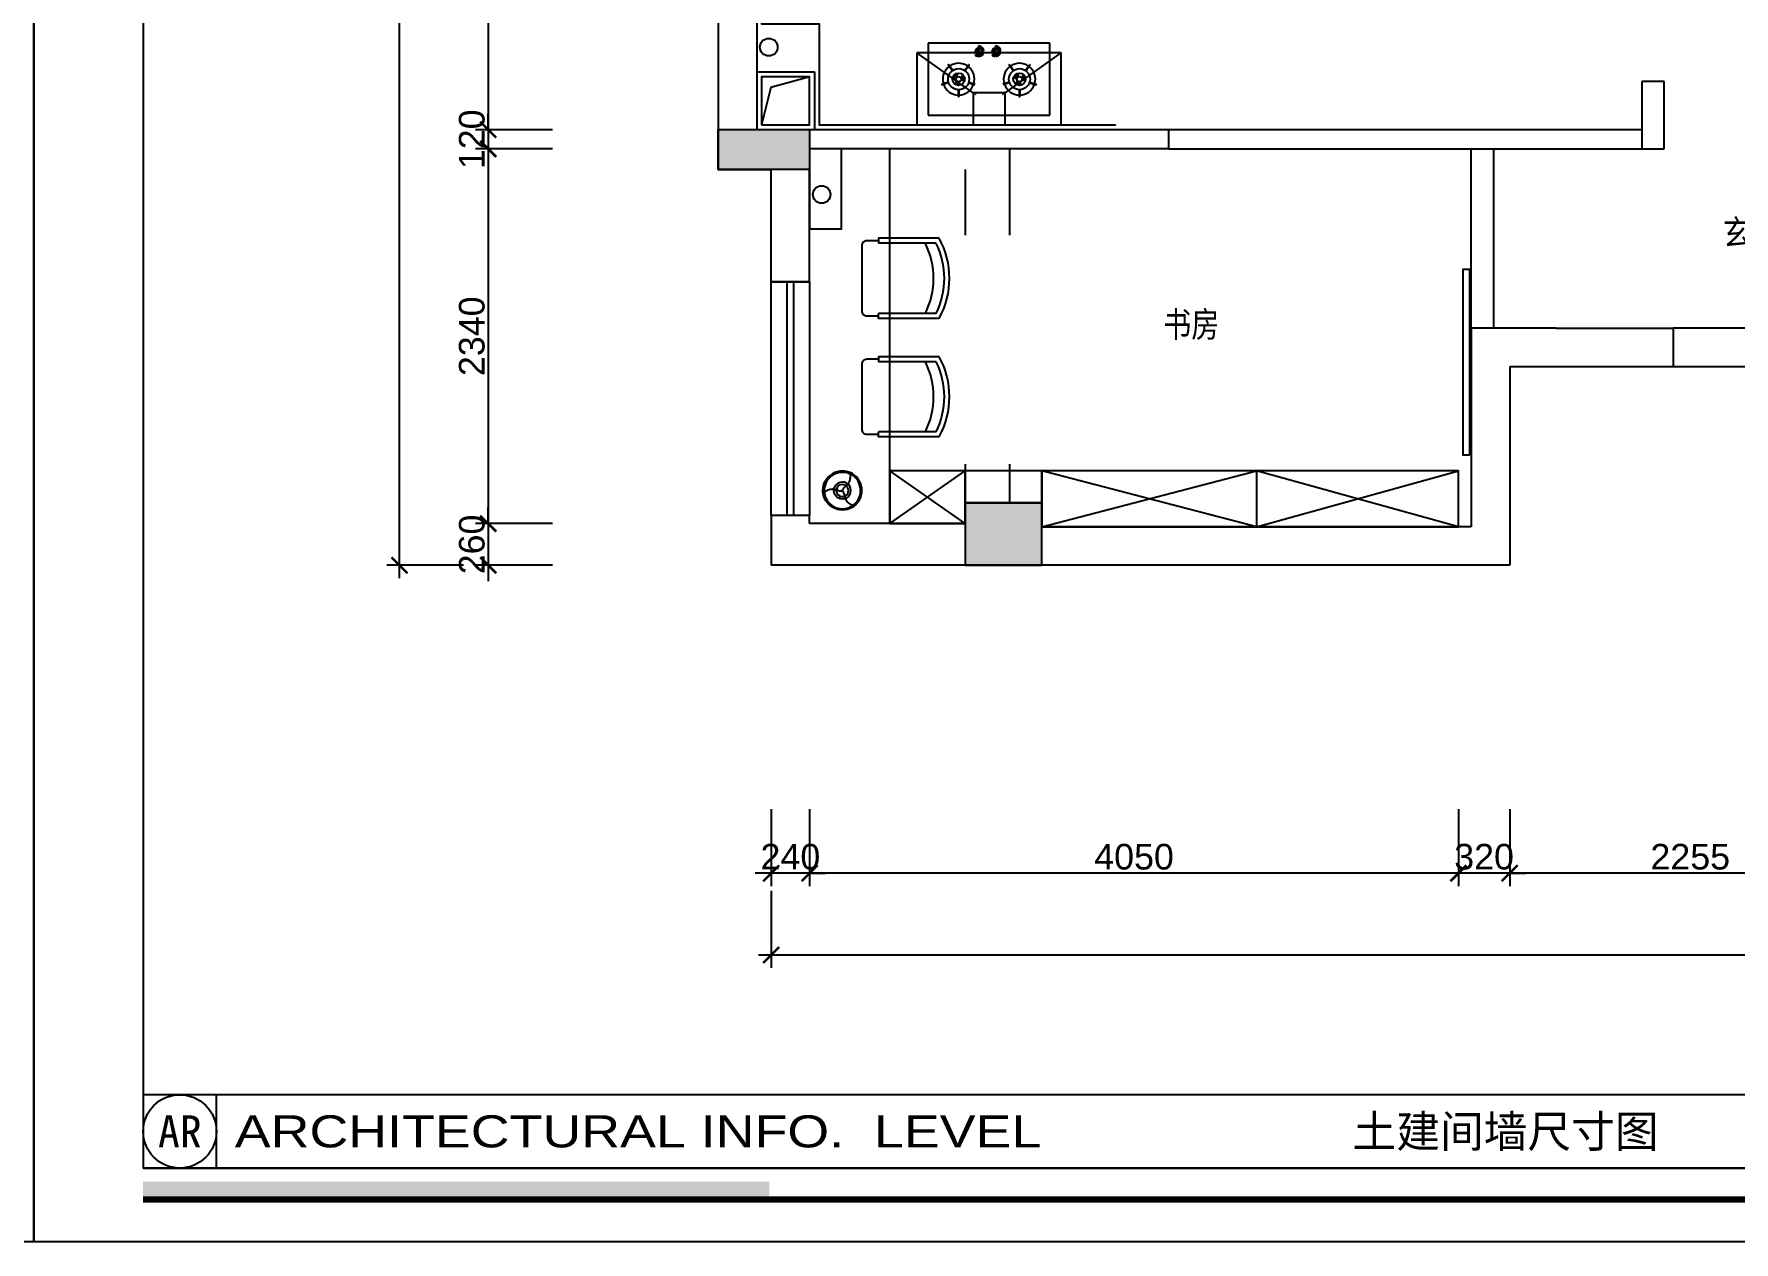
# Model space of a CAD drawing. Header units: millimetres. Extents: x 148889 to 229003, y -70503 to 111106.
# Drawn here: x 196937 to 207548, y -7813 to -269 of the extents above; entities that cross this region are included whole.
import ezdxf
from ezdxf.enums import TextEntityAlignment as Align
from ezdxf.lldxf.tags import DXFTag

# ---------------------------------------------------------------- set-up
doc = ezdxf.new("R2010")
doc.units = ezdxf.units.MM
doc.header["$PDMODE"] = 3
doc.linetypes.add('HIDDEN', pattern=[0.375, 0.25, -0.125])
for name, color, linetype in [('C-门套', 16, 'Continuous'), ('P-原墙线', 7, 'Continuous'), ('P-固定家具1(到顶)', 3, 'Continuous'), ('P-固定家具2(不到顶)', 2, 'Continuous'), ('P-外部尺寸', 44, 'Continuous'), ('P-完成面', 1, 'Continuous'), ('P-文字', 3, 'Continuous'), ('P-新墙线', 4, 'Continuous'), ('P-活动家具', 3, 'Continuous'), ('P-窗', 3, 'Continuous'), ('P-门', 1, 'Continuous'), ('W-图框', 251, 'Continuous'), ('大墨图框', 4, 'Continuous')]:
    doc.layers.add(name, color=color, linetype=linetype)
doc.styles.add('Arial', font='arial.ttf')
doc.styles.add('H1', font='SimSun.ttf')
doc.styles.add('NAME-1', font='simhei_0.ttf')
doc.styles.add('NAME-2', font='swisse.ttf')
tags = doc.linetypes.add('ACAD_ISO03W100', pattern=[30, 12, -18]).pattern_tags.tags
tags[6:7] = [DXFTag(74, 4), DXFTag(75, 0), DXFTag(340, '0'), DXFTag(46, 1.0), DXFTag(50, 0.0), DXFTag(44, 0.0), DXFTag(45, 0.0)]
tags[4:5] = [DXFTag(74, 4), DXFTag(75, 0), DXFTag(340, '0'), DXFTag(46, 1.0), DXFTag(50, 0.0), DXFTag(44, 0.0), DXFTag(45, 0.0)]
doc.dimstyles.new('1比80', dxfattribs={"dimscale": 80, "dimtxt": 2, "dimasz": 1.25, "dimexe": 1, "dimexo": 1, "dimgap": 0.25, "dimtad": 1, "dimdec": 0, "dimrnd": 0.005, "dimzin": 0, "dimdsep": 46, "dimtxsty": 'Arial', "dimblk": 'ARCHTICK', "dimcen": 0.125, "dimdle": 1, "dimclrd": 44, "dimclre": 44, "dimclrt": 50, "dimadec": 0, "dimazin": 0, "dimtfac": 1, "dimtdec": 0, "dimtix": 1, "dimtmove": 2, "dimatfit": 3, "dimldrblk": 'DOT', "dimfxl": 5, "dimfxlon": 1, "dimtvp": 1, "dimtolj": 1, "dimtzin": 0, "dimarcsym": 0})

# ---------------------------------------------------------------- blocks, each defined once
blk = doc.blocks.new('_ArchTick')
at = {"color": 0, "linetype": 'ByBlock', "const_width": 0.15}
blk.add_lwpolyline([(-0.5, -0.5), (0.5, 0.5)], dxfattribs=at)
blk = doc.blocks.new('*D178')
at = {"layer": 'Defpoints', "color": 0}
for p in [(206148, -3150), (208403, -3150), (206148, -5510)]:
    blk.add_point(p, dxfattribs=at)
at = {"layer": 'P-外部尺寸', "color": 44, "lineweight": -2}
for p, q in [((206148, -5110), (206148, -5590)), ((208403, -5110), (208403, -5590)), ((208483, -5510), (206068, -5510))]:
    blk.add_line(p, q, dxfattribs=at)
at = {"layer": 'P-外部尺寸', "color": 44, "lineweight": -2, "xscale": 100, "yscale": 100, "zscale": 100, "rotation": 180}
blk.add_blockref('_ArchTick', (206148, -5510), dxfattribs=at)
at = {"layer": 'P-外部尺寸', "color": 44, "lineweight": -2, "xscale": 100, "yscale": 100, "zscale": 100}
blk.add_blockref('_ArchTick', (208403, -5510), dxfattribs=at)
at = {"layer": 'P-外部尺寸', "color": 50, "insert": (207275, -5408), "char_height": 160, "attachment_point": 5, "style": 'Arial'}
blk.add_mtext('\\A1;2255', dxfattribs=at)
blk = doc.blocks.new('_Dot')
at = {"color": 0, "linetype": 'ByBlock', "lineweight": -2}
blk.add_line((-0.5, 0), (-1, 0), dxfattribs=at)
at = {"color": 0, "linetype": 'ByBlock', "const_width": 0.5}
blk.add_lwpolyline([(-0.25, 0, 1), (0.25, 0, 1)], format="xyb", close=True, dxfattribs=at)
blk = doc.blocks.new('*D179')
at = {"layer": 'Defpoints', "color": 0}
for p in [(205828, -3150), (206148, -3150), (205828, -5510)]:
    blk.add_point(p, dxfattribs=at)
at = {"layer": 'P-外部尺寸', "color": 44, "lineweight": -2}
for p, q in [((205828, -5110), (205828, -5590)), ((206148, -5110), (206148, -5590)), ((205828, -5510), (205728, -5510)), ((206148, -5510), (205828, -5510)), ((206148, -5510), (206248, -5510))]:
    blk.add_line(p, q, dxfattribs=at)
at = {"layer": 'P-外部尺寸', "color": 44, "lineweight": -2, "xscale": 100, "yscale": 100, "zscale": 100}
blk.add_blockref('_ArchTick', (205828, -5510), dxfattribs=at)
at = {"layer": 'P-外部尺寸', "color": 44, "lineweight": -2, "xscale": 100, "yscale": 100, "zscale": 100, "rotation": 180}
blk.add_blockref('_ArchTick', (206148, -5510), dxfattribs=at)
at = {"layer": 'P-外部尺寸', "color": 50, "insert": (205988, -5408), "char_height": 160, "attachment_point": 5, "style": 'Arial'}
blk.add_mtext('\\A1;320', dxfattribs=at)
blk = doc.blocks.new('*D180')
at = {"layer": 'Defpoints', "color": 0}
for p in [(205828, -3150), (201778, -3327), (201778, -5510)]:
    blk.add_point(p, dxfattribs=at)
at = {"layer": 'P-外部尺寸', "color": 44, "lineweight": -2}
for p, q in [((201778, -5110), (201778, -5590)), ((205828, -5110), (205828, -5590)), ((205908, -5510), (201698, -5510))]:
    blk.add_line(p, q, dxfattribs=at)
at = {"layer": 'P-外部尺寸', "color": 44, "lineweight": -2, "xscale": 100, "yscale": 100, "zscale": 100, "rotation": 180}
blk.add_blockref('_ArchTick', (201778, -5510), dxfattribs=at)
at = {"layer": 'P-外部尺寸', "color": 44, "lineweight": -2, "xscale": 100, "yscale": 100, "zscale": 100}
blk.add_blockref('_ArchTick', (205828, -5510), dxfattribs=at)
at = {"layer": 'P-外部尺寸', "color": 50, "insert": (203803, -5408), "char_height": 160, "attachment_point": 5, "style": 'Arial'}
blk.add_mtext('\\A1;4050', dxfattribs=at)
blk = doc.blocks.new('*D181')
at = {"layer": 'Defpoints', "color": 0}
for p in [(201538, -3327), (201778, -3327), (201538, -5510)]:
    blk.add_point(p, dxfattribs=at)
at = {"layer": 'P-外部尺寸', "color": 44, "lineweight": -2}
for p, q in [((201538, -5110), (201538, -5590)), ((201778, -5110), (201778, -5590)), ((201538, -5510), (201438, -5510)), ((201778, -5510), (201538, -5510)), ((201778, -5510), (201878, -5510))]:
    blk.add_line(p, q, dxfattribs=at)
at = {"layer": 'P-外部尺寸', "color": 44, "lineweight": -2, "xscale": 100, "yscale": 100, "zscale": 100}
blk.add_blockref('_ArchTick', (201538, -5510), dxfattribs=at)
at = {"layer": 'P-外部尺寸', "color": 44, "lineweight": -2, "xscale": 100, "yscale": 100, "zscale": 100, "rotation": 180}
blk.add_blockref('_ArchTick', (201778, -5510), dxfattribs=at)
at = {"layer": 'P-外部尺寸', "color": 50, "insert": (201658, -5408), "char_height": 160, "attachment_point": 5, "style": 'Arial'}
blk.add_mtext('\\A1;240', dxfattribs=at)
blk = doc.blocks.new('*D182')
at = {"layer": 'Defpoints', "color": 0}
for p in [(201538, -5110), (215853, -5110), (215853, -6020)]:
    blk.add_point(p, dxfattribs=at)
at = {"layer": 'P-外部尺寸', "color": 44, "lineweight": -2}
for p, q in [((201538, -5620), (201538, -6100)), ((215853, -5620), (215853, -6100)), ((201458, -6020), (215933, -6020))]:
    blk.add_line(p, q, dxfattribs=at)
at = {"layer": 'P-外部尺寸', "color": 44, "lineweight": -2, "xscale": 100, "yscale": 100, "zscale": 100, "rotation": 180}
blk.add_blockref('_ArchTick', (201538, -6020), dxfattribs=at)
at = {"layer": 'P-外部尺寸', "color": 44, "lineweight": -2, "xscale": 100, "yscale": 100, "zscale": 100}
blk.add_blockref('_ArchTick', (215853, -6020), dxfattribs=at)
at = {"layer": 'P-外部尺寸', "color": 50, "insert": (208695, -5918), "char_height": 160, "attachment_point": 5, "style": 'Arial'}
blk.add_mtext('\\A1;14315', dxfattribs=at)
blk = doc.blocks.new('*D202')
at = {"layer": 'Defpoints', "color": 0}
for p in [(202657, 1878), (199772, -867), (202477, -867)]:
    blk.add_point(p, dxfattribs=at)
at = {"layer": 'P-外部尺寸', "color": 44, "lineweight": -2}
for p, q in [((199772, 1958), (199772, -947)), ((200172, 1878), (199692, 1878)), ((200172, -867), (199692, -867))]:
    blk.add_line(p, q, dxfattribs=at)
at = {"layer": 'P-外部尺寸', "color": 44, "lineweight": -2, "xscale": 100, "yscale": 100, "zscale": 100}
for p, rotation in [((199772, 1878), 90), ((199772, -867), 270)]:
    blk.add_blockref('_ArchTick', p, dxfattribs=dict(at, rotation=rotation))
at = {"layer": 'P-外部尺寸', "color": 50, "insert": (199670, 506), "char_height": 160, "attachment_point": 5, "rotation": 90, "style": 'Arial'}
blk.add_mtext('\\A1;2745', dxfattribs=at)
blk = doc.blocks.new('*D203')
at = {"layer": 'Defpoints', "color": 0}
for p in [(202477, -867), (199772, -987), (202477, -987)]:
    blk.add_point(p, dxfattribs=at)
at = {"layer": 'P-外部尺寸', "color": 44, "lineweight": -2}
for p, q in [((199772, -867), (199772, -767)), ((200172, -867), (199692, -867)), ((199772, -867), (199772, -987)), ((200172, -987), (199692, -987)), ((199772, -987), (199772, -1087))]:
    blk.add_line(p, q, dxfattribs=at)
at = {"layer": 'P-外部尺寸', "color": 44, "lineweight": -2, "xscale": 100, "yscale": 100, "zscale": 100}
for p, rotation in [((199772, -867), 270), ((199772, -987), 90)]:
    blk.add_blockref('_ArchTick', p, dxfattribs=dict(at, rotation=rotation))
at = {"layer": 'P-外部尺寸', "color": 50, "insert": (199670, -927), "char_height": 160, "attachment_point": 5, "rotation": 90, "style": 'Arial'}
blk.add_mtext('\\A1;120', dxfattribs=at)
blk = doc.blocks.new('*D204')
at = {"layer": 'Defpoints', "color": 0}
for p in [(202477, -987), (199772, -3327), (202465, -3327)]:
    blk.add_point(p, dxfattribs=at)
at = {"layer": 'P-外部尺寸', "color": 44, "lineweight": -2}
for p, q in [((199772, -907), (199772, -3407)), ((200172, -987), (199692, -987)), ((200172, -3327), (199692, -3327))]:
    blk.add_line(p, q, dxfattribs=at)
at = {"layer": 'P-外部尺寸', "color": 44, "lineweight": -2, "xscale": 100, "yscale": 100, "zscale": 100}
for p, rotation in [((199772, -987), 90), ((199772, -3327), 270)]:
    blk.add_blockref('_ArchTick', p, dxfattribs=dict(at, rotation=rotation))
at = {"layer": 'P-外部尺寸', "color": 50, "insert": (199670, -2157), "char_height": 160, "attachment_point": 5, "rotation": 90, "style": 'Arial'}
blk.add_mtext('\\A1;2340', dxfattribs=at)
blk = doc.blocks.new('*D205')
at = {"layer": 'Defpoints', "color": 0}
for p in [(202465, -3327), (199772, -3587), (202465, -3587)]:
    blk.add_point(p, dxfattribs=at)
at = {"layer": 'P-外部尺寸', "color": 44, "lineweight": -2}
for p, q in [((199772, -3327), (199772, -3227)), ((200172, -3327), (199692, -3327)), ((199772, -3327), (199772, -3587)), ((200172, -3587), (199692, -3587)), ((199772, -3587), (199772, -3687))]:
    blk.add_line(p, q, dxfattribs=at)
at = {"layer": 'P-外部尺寸', "color": 44, "lineweight": -2, "xscale": 100, "yscale": 100, "zscale": 100}
for p, rotation in [((199772, -3327), 270), ((199772, -3587), 90)]:
    blk.add_blockref('_ArchTick', p, dxfattribs=dict(at, rotation=rotation))
at = {"layer": 'P-外部尺寸', "color": 50, "insert": (199670, -3457), "char_height": 160, "attachment_point": 5, "rotation": 90, "style": 'Arial'}
blk.add_mtext('\\A1;260', dxfattribs=at)
blk = doc.blocks.new('*D206')
at = {"layer": 'Defpoints', "color": 0}
for p in [(199218, 5128), (200172, 5128), (200172, -3587)]:
    blk.add_point(p, dxfattribs=at)
at = {"layer": 'P-外部尺寸', "color": 44, "lineweight": -2}
for p, q in [((199218, -3667), (199218, 5208)), ((199618, 5128), (199138, 5128)), ((199618, -3587), (199138, -3587))]:
    blk.add_line(p, q, dxfattribs=at)
at = {"layer": 'P-外部尺寸', "color": 44, "lineweight": -2, "xscale": 100, "yscale": 100, "zscale": 100}
for p, rotation in [((199218, 5128), 90), ((199218, -3587), 270)]:
    blk.add_blockref('_ArchTick', p, dxfattribs=dict(at, rotation=rotation))
at = {"layer": 'P-外部尺寸', "color": 50, "insert": (199117, 771), "char_height": 160, "attachment_point": 5, "rotation": 90, "style": 'Arial'}
blk.add_mtext('\\A1;8715', dxfattribs=at)
blk = doc.blocks.new('A$C4DF24944')
at = {"layer": 'P-活动家具'}
for p, q in [((900, 510), (0, 510)), ((0, 510), (0, 60)), ((830, 450), (70, 450)), ((70, 450), (70, 0)), ((350, 510), (350, 310)), ((550, 310), (550, 510)), ((830, 0), (830, 450)), ((900, 60), (900, 510)), ((350, 310), (0, 60)), ((350, 310), (550, 310)), ((550, 310), (900, 60)), ((0, 60), (900, 60)), ((70, 0), (830, 0)), ((350, 0), (550, 0))]:
    blk.add_line(p, q, dxfattribs=at)
at = {"layer": 'P-活动家具', "color": 252}
for p, q in [((258, 293), (258, 333)), ((262, 293), (262, 333)), ((638, 293), (638, 333)), ((642, 293), (642, 333)), ((195, 244), (157, 257)), ((196, 247), (158, 260)), ((324, 247), (362, 260)), ((325, 244), (363, 257)), ((575, 244), (537, 257)), ((576, 247), (538, 260)), ((704, 247), (742, 260)), ((705, 244), (743, 257)), ((219, 171), (195, 138)), ((222, 169), (198, 136)), ((298, 169), (322, 136)), ((301, 171), (325, 138)), ((599, 171), (575, 138)), ((602, 169), (578, 136)), ((678, 169), (702, 136)), ((681, 171), (705, 138)), ((380, 51), (377, 51)), ((380, 48), (377, 48)), ((407, 67), (407, 33)), ((408, 80), (408, 83)), ((410, 20), (410, 17)), ((411, 80), (411, 83)), ((413, 67), (413, 33)), ((431, 71), (433, 73)), ((485, 51), (482, 51)), ((485, 48), (482, 48)), ((512, 67), (512, 33)), ((513, 80), (513, 83)), ((515, 20), (515, 17)), ((516, 80), (516, 83)), ((518, 67), (518, 33)), ((536, 71), (538, 73))]:
    blk.add_line(p, q, dxfattribs=at)
for centre, radius in [((260, 225), 66), ((260, 225), 38.5), ((260, 225), 16.5), ((640, 225), 66), ((640, 225), 38.5), ((640, 225), 16.5), ((410, 50), 20), ((515, 50), 20)]:
    blk.add_circle(centre, radius, dxfattribs=at)
for centre, radius, start, end in [((260, 225), 99, 90.9543, 161.0444), ((260, 333), 1.65, 359.9993, 179.9993), ((260, 225), 99, 18.9543, 89.0444), ((363, 318), 1.65, 287.9993, 107.9993), ((537, 318), 1.65, 71.9993, 251.9993), ((640, 225), 99, 90.9543, 161.0444), ((640, 333), 1.65, 359.9993, 179.9993), ((640, 225), 99, 18.9543, 89.0444), ((157, 258), 1.65, 71.9993, 251.9993), ((260, 225), 99, 162.9543, 233.0444), ((196, 246), 1.65, 251.9993, 71.9993), ((232, 225), 5.5, 359.9993, 179.9993), ((260, 225), 33, 179.9993, 213.5252), ((237, 210), 5.5, 213.5252, 33.5252), ((260, 225), 22, 179.9993, 213.5252), ((258, 252), 5.5, 93.5252, 273.5252), ((260, 293), 1.65, 179.9993, 359.9993), ((260, 225), 33, 59.9993, 93.5252), ((260, 225), 22, 59.9993, 93.5252), ((274, 249), 5.5, 239.9993, 59.9993), ((260, 225), 22, 299.9993, 333.5252), ((285, 213), 5.5, 333.5252, 153.5252), ((260, 225), 99, 306.9543, 17.0444), ((324, 246), 1.65, 107.9993, 287.9993), ((640, 225), 99, 162.9556, 233.0457), ((576, 246), 1.65, 251.9993, 71.9993), ((612, 225), 5.5, 359.9993, 179.9993), ((640, 225), 33, 179.9993, 213.5252), ((617, 210), 5.5, 213.5252, 33.5252), ((640, 225), 22, 179.9993, 213.5252), ((638, 252), 5.5, 93.5252, 273.5252), ((640, 293), 1.65, 179.9993, 359.9993), ((640, 225), 33, 59.9993, 93.5252), ((640, 225), 22, 59.9993, 93.5252), ((654, 249), 5.5, 239.9993, 59.9993), ((640, 225), 22, 299.9993, 333.5252), ((665, 213), 5.5, 333.5252, 153.5252), ((640, 225), 99, 306.9543, 17.0444), ((704, 246), 1.65, 107.9993, 287.9993), ((743, 258), 1.65, 287.9993, 107.9993), ((196, 137), 1.65, 143.9993, 323.9993), ((260, 225), 99, 234.9543, 305.0444), ((220, 170), 1.65, 323.9993, 143.9993), ((274, 201), 5.5, 119.9993, 299.9993), ((260, 225), 33, 299.9993, 333.5252), ((300, 170), 1.65, 35.9993, 215.9993), ((324, 137), 1.65, 215.9993, 35.9993), ((576, 137), 1.65, 143.9993, 323.9993), ((640, 225), 99, 234.9543, 305.0444), ((600, 170), 1.65, 323.9993, 143.9993), ((654, 201), 5.5, 119.9993, 299.9993), ((640, 225), 33, 299.9993, 333.5252), ((680, 170), 1.65, 35.9993, 215.9993), ((704, 137), 1.65, 215.9993, 35.9993), ((410, 50), 33, 92.6046, 177.3941), ((410, 50), 33, 182.6046, 269.9993), ((410, 50), 30, 92.8653, 177.1333), ((410, 50), 30, 182.8653, 269.9993), ((410, 50), 18, 99.5934, 260.4053), ((410, 67), 3.01, 355.1237, 184.8749), ((410, 33), 3.01, 175.1237, 4.8749), ((410, 50), 33, 44.9993, 87.3941), ((410, 50), 30, 44.9993, 87.1333), ((410, 50), 18, 279.5934, 80.4053), ((515, 50), 33, 92.6046, 177.3941), ((515, 50), 33, 182.6046, 269.9993), ((515, 50), 30, 92.8653, 177.1333), ((515, 50), 30, 182.8653, 269.9993), ((515, 50), 18, 99.5934, 260.4053), ((515, 67), 3.01, 355.1237, 184.8749), ((515, 33), 3.01, 175.1237, 4.8749), ((515, 50), 33, 44.9993, 87.3941), ((515, 50), 30, 44.9993, 87.1333), ((515, 50), 18, 279.5934, 80.4053)]:
    blk.add_arc(centre, radius, start, end, dxfattribs=at)
blk = doc.blocks.new('A$C674F3EA9')
at = {"color": 252, "linetype": 'ACAD_ISO03W100'}
blk.add_lwpolyline([(484, 444), (484, 517, 0.414214), (453, 548), (47, 548, 0.414214), (16, 517), (16, 444)], format="xyb", dxfattribs=at)
for points in [[(0, 373), (0, 444), (31, 444)], [(31, 373), (31, 444)], [(469, 373), (469, 444)], [(500, 373), (500, 444), (469, 444)]]:
    blk.add_lwpolyline(points, dxfattribs=at)
for points in [[(0, 64), (0, 373)], [(31, 83), (31, 373)], [(469, 83), (469, 373)], [(500, 64), (500, 373)]]:
    blk.add_lwpolyline(points)
for centre, radius, start, end in [((250, 589, 0), 490, 243.5091, 296.4909), ((250, 522, 0), 522, 241.3642, 298.6358), ((250, 522, 0), 490, 243.5091, 296.4909)]:
    blk.add_arc(centre, radius, start, end)
blk = doc.blocks.new('asdasdw')
at = {"color": 252, "linetype": 'ByBlock'}
for major_axis, start_param, end_param in [((-66, 135), 5.497787, 8.63938), ((-62, 126), 5.497787, 8.63938), ((-20.6, 42.1), 5.497787, 8.63938), ((-62, 126), 2.356194, 5.497787), ((-20.6, 42.1), 2.356194, 5.497787)]:
    blk.add_ellipse((4741, 6513, 0), major_axis=major_axis, ratio=1, start_param=start_param, end_param=end_param, dxfattribs=at)
at = {"color": 252}
blk.add_ellipse((4741, 6513, 0), major_axis=(-28.8, 59), ratio=1, start_param=5.497787, end_param=8.63938, dxfattribs=at)
at = {"color": 252, "linetype": 'ByBlock', "extrusion": (0, 0, -1)}
blk.add_ellipse((4741, 6513, 0), major_axis=(135, 66), ratio=1, start_param=5.497787, end_param=8.63938, dxfattribs=at)
at = {"color": 252, "extrusion": (0, 0, -1)}
blk.add_ellipse((4741, 6513, 0), major_axis=(59, 28.8), ratio=1, start_param=5.497787, end_param=8.63938, dxfattribs=at)
at = {"color": 252}
for points in [[(4589, 6558, 0), (4603, 6554, 0), (4624, 6552, 0), (4641, 6553, 0), (4657, 6553, 0), (4676, 6549, 0), (4693, 6538, 0), (4721, 6519, 0), (4734, 6513, 0), (4743, 6511, 0)], [(4857, 6623, 0), (4846, 6613, 0), (4834, 6595, 0), (4827, 6580, 0), (4819, 6566, 0), (4806, 6551, 0), (4787, 6542, 0), (4757, 6527, 0), (4746, 6519, 0), (4739, 6513, 0)], [(4779, 6358, 0), (4776, 6372, 0), (4767, 6391, 0), (4757, 6405, 0), (4749, 6419, 0), (4743, 6438, 0), (4744, 6458, 0), (4746, 6492, 0), (4745, 6506, 0), (4743, 6515, 0)]]:
    blk.add_spline(points, degree=3, dxfattribs=at)
blk = doc.blocks.new('sfbhsrdfbh')
at = {"layer": '大墨图框'}
blk.add_hatch(color=0, dxfattribs=at).paths.add_polyline_path([(136.42, -11.95), (68.08, -11.95), (68.08, -10), (136.42, -10)])
at = {"layer": '大墨图框', "color": 4, "linetype": 'ByBlock', "ltscale": 100}
for points in [[(56.17, 280.38), (476.17, 280.38), (476.17, -16.59), (56.17, -16.59)], [(438.91, 274.48), (68.08, 274.48), (68.08, -8.51), (438.91, -8.51)]]:
    blk.add_lwpolyline(points, close=True, dxfattribs=at)
at = {"layer": '大墨图框', "color": 0, "const_width": 0.725}
blk.add_lwpolyline([(68.08, -11.95), (470.84, -11.95)], dxfattribs=at)
blk = doc.blocks.new('*U94')
at = {"color": 4}
blk.add_line((8, 0), (8, 8), dxfattribs=at)
blk.add_lwpolyline([(0, 0), (370.83, 0), (370.83, 8), (0, 8)], close=True, dxfattribs=at)
at = {"color": 1, "ltscale": 250}
blk.add_circle((4, 4), 4, dxfattribs=at)
at = {"color": 2, "style": 'NAME-1'}
blk.add_attdef('FF', text='', height=3.5, dxfattribs=at).set_placement((4, 4), align=Align.MIDDLE)
at = {"color": 2, "style": 'NAME-2', "width": 1.2}
blk.add_attdef('PLAN', text='', height=3.5, dxfattribs=at).set_placement((10, 4), align=Align.MIDDLE_LEFT)
at = {"color": 2, "style": 'NAME-1'}
blk.add_attdef('平面布置图', text='', height=3.5, dxfattribs=at).set_placement((54.56, 4), align=Align.MIDDLE_LEFT)
blk.add_attdef('SCALE1:100/比例1:100', text='', height=3.5, dxfattribs=at).set_placement((370.83, 4), align=Align.MIDDLE_RIGHT)

msp = doc.modelspace()

# ---------------------------------------------------------------- hatches: boundary and pattern name
at = {"layer": 'P-原墙线'}
h = msp.add_hatch(color=8, dxfattribs=at)
h.dxf.hatch_style = 1
h.paths.add_polyline_path([(213023, 6108.4), (213023, 5798.4), (213433, 5798.4), (213433, 6108.4)])
h.paths.add_polyline_path([(213323, 2638.4), (213023, 2638.4), (213023, 2138.4), (213323, 2138.4)])
h.paths.add_polyline_path([(213423, -1236.6), (213023, -1236.6), (213023, -1586.6), (213423, -1586.6)])
h.paths.add_polyline_path([(214593, -1586.6), (215243, -1586.6), (215243, -1236.6), (214593, -1236.6)])
h.paths.add_polyline_path([(208403, -3316.6), (208403, -3736.6), (208778, -3736.6), (208778, -3316.6)])
h.paths.add_polyline_path([(210848, -4886.6), (211123, -4886.6), (211123, -4556.6), (210848, -4556.6)])
h.paths.add_polyline_path([(214593, -4646.6), (214593, -4886.6), (215243, -4886.6), (215243, -4646.6)])
h.paths.add_polyline_path([(203228, -3196.6), (202748, -3196.6), (202748, -3586.6), (203228, -3586.6)])
h.paths.add_polyline_path([(201778, -1116.6), (201778, -866.6), (201208, -866.6), (201208, -1116.6)])
h.paths.add_polyline_path([(201208, 2148.4), (201208, 1788.4), (201638, 1788.4), (201638, 2148.4)])
h.paths.add_polyline_path([(205528, 1878.4), (205528, 2198.4), (205108, 2198.4), (205108, 1878.4)])
h.paths.add_polyline_path([(208313, 1878.4), (208638, 1878.4), (208638, 2508.4), (208313, 2508.4)])
h.paths.add_polyline_path([(207533, 6108.4), (207293, 6108.4), (207293, 5748.4), (207533, 5748.4)])
h.paths.add_polyline_path([(205538, 4888.4), (205538, 5128.4), (205118, 5128.4), (205118, 4888.4)])
h.paths.add_polyline_path([(203238, 5128.4), (202808, 5128.4), (202808, 4888.4), (203238, 4888.4)])

# ---------------------------------------------------------------- linework, layer by layer
at = {"layer": 'C-门套', "linetype": 'HIDDEN'}
for p, q in [((205908, -2106.6), (205908, -986.6)), ((206048, -2106.6), (206048, -986.6))]:
    msp.add_line(p, q, dxfattribs=at)
msp.add_lwpolyline([(207168, -2346.6), (208248, -2346.6), (208248, -2106.6), (207168, -2106.6)], close=True, dxfattribs=at)
at = {"layer": 'P-原墙线'}
for p, q in [((201208, 253.4), (201208, -1116.6)), ((201448, 253.4), (201448, -866.6)), ((201448, -506.6), (201808, -506.6)), ((201808, -506.6), (201808, -866.6)), ((201448, -866.6), (203218, -866.6)), ((203218, -866.6), (204018, -866.6)), ((204018, -866.6), (206558, -866.6)), ((204018, -866.6), (204018, -986.6)), ((206558, -866.6), (206973, -866.6)), ((204018, -986.6), (201778, -986.6)), ((203028, -1526.6), (203028, -986.6)), ((204018, -986.6), (206973, -986.6)), ((201208, -1116.6), (201538, -1116.6)), ((201538, -1816.6), (201538, -1116.6)), ((201778, -1816.6), (201778, -1116.6)), ((202748, -1116.6), (202748, -1526.6)), ((201778, -1816.6), (201538, -1816.6)), ((206438, -2106.6), (205908, -2106.6)), ((205908, -2106.6), (205908, -3346.6)), ((206438, -2106.6), (207168, -2106.6)), ((207168, -2106.6), (207168, -2346.6)), ((206148, -2346.6), (207168, -2346.6)), ((206148, -2346.6), (206148, -3586.6)), ((202748, -2956.6), (202748, -3326.6)), ((203028, -3196.6), (203028, -2956.6)), ((201778, -3276.6), (201538, -3276.6)), ((201538, -3276.6), (201538, -3586.6)), ((201778, -3326.6), (201778, -3276.6)), ((203228, -3196.6), (203028, -3196.6)), ((203228, -3346.6), (203228, -3196.6)), ((202748, -3326.6), (201778, -3326.6)), ((205908, -3346.6), (203228, -3346.6)), ((206148, -3586.6), (201538, -3586.6))]:
    msp.add_line(p, q, dxfattribs=at)
for points in [[(201478, -836.6), (201778, -836.6), (201778, -536.6), (201478, -536.6)], [(201778, -1116.6), (201208, -1116.6), (201208, -866.6), (201778, -866.6)], [(203228, -3196.6), (202748, -3196.6), (202748, -3586.6), (203228, -3586.6)]]:
    msp.add_lwpolyline(points, close=True, dxfattribs=at)
msp.add_lwpolyline([(201779, -536.6), (201535.4, -602.8), (201478, -836.6)], dxfattribs=at)
for centre in [(201523, -351.6), (201853, -1271.6)]:
    msp.add_circle(centre, 55, dxfattribs=at)
at = {"layer": 'P-固定家具1(到顶)', "color": 252}
for p, q in [((202748, -3326.6), (202278, -2996.6)), ((202278, -3326.6), (202748, -2996.6)), ((203228, -3346.6), (204568, -2996.6)), ((204568, -3346.6), (203228, -2996.6)), ((204568, -2996.6), (204568, -3346.6)), ((204568, -3346.6), (205828, -2996.6)), ((205828, -3346.6), (204568, -2996.6))]:
    msp.add_line(p, q, dxfattribs=at)
at = {"layer": 'P-固定家具1(到顶)'}
for points in [[(201978, -986.6), (201778, -986.6), (201778, -1486.6), (201978, -1486.6)], [(202278, -3326.6), (202748, -3326.6), (202748, -2996.6), (202278, -2996.6)], [(202748, -3196.6), (203228, -3196.6), (203228, -2996.6), (202748, -2996.6)], [(203228, -3346.6), (205828, -3346.6), (205828, -2996.6), (203228, -2996.6)]]:
    msp.add_lwpolyline(points, close=True, dxfattribs=at)
at = {"layer": 'P-固定家具2(不到顶)'}
msp.add_line((202278, -3326.6), (202278, -986.6), dxfattribs=at)
at = {"layer": 'P-完成面'}
msp.add_lwpolyline([(202688, 1848.4), (201668, 1848.4), (201668, 1758.4), (201478, 1758.4), (201478, -206.6), (201838, -206.6), (201838, -836.6), (203688, -836.6), (203688, -836.6)], dxfattribs=at)
at = {"layer": 'P-新墙线'}
for p, q in [((207113, -566.6), (206973, -566.6)), ((206973, -566.6), (206973, -866.6)), ((207113, -986.6), (207113, -566.6)), ((206973, -866.6), (206973, -986.6)), ((206973, -986.6), (207113, -986.6))]:
    msp.add_line(p, q, dxfattribs=at)
at = {"layer": 'P-窗'}
for p, q in [((201638, -3276.6), (201638, -1816.6)), ((201678, -1816.6), (201678, -3276.6))]:
    msp.add_line(p, q, dxfattribs=at)
msp.add_lwpolyline([(201538, -1816.6), (201778, -1816.6), (201778, -3276.6), (201538, -3276.6)], close=True, dxfattribs=at)
at = {"layer": 'P-门'}
msp.add_lwpolyline([(205898, -2898.8), (205858, -2898.8), (205858, -1738.8), (205898, -1738.8)], close=True, dxfattribs=at)

# ---------------------------------------------------------------- block references
at = {"layer": 'P-固定家具2(不到顶)', "color": 3, "xscale": 0.8099999999937436, "yscale": 0.8099999999976717, "zscale": 0.81, "rotation": 259.2405088091241}
msp.add_blockref('asdasdw', (197516.7, 1637.1, 0), dxfattribs=at)
at = {"layer": 'P-活动家具'}
for name, p, rotation in [('A$C4DF24944', (203348, -326.6), 180), ('A$C674F3EA9', (202651, -2045.3, 0), 90), ('A$C674F3EA9', (202651, -2784.9, 0), 90)]:
    msp.add_blockref(name, p, dxfattribs=dict(at, rotation=rotation))
at = {"layer": 'W-图框'}
ref = msp.add_blockref('*U94', (197617.8, -7351), dxfattribs=dict(at, xscale=57.19999999999709, yscale=57.19999999999709, zscale=57.20000000000001))
ref.add_attrib('FF', 'AR', dxfattribs={"layer": '0', "color": 2, "height": 200.2, "style": 'NAME-1'}).set_placement((197846.6, -7122.2), align=Align.MIDDLE)
ref.add_attrib('PLAN', 'ARCHITECTURAL INFO.  LEVEL', dxfattribs={"layer": '0', "color": 2, "height": 200.2, "style": 'NAME-2', "width": 1.2}).set_placement((198189.8, -7122.2), align=Align.MIDDLE_LEFT)
ref.add_attrib('平面布置图', '土建间墙尺寸图', dxfattribs={"layer": '0', "color": 2, "height": 200.2, "style": 'NAME-1'}).set_placement((205166.5, -7122.2), align=Align.MIDDLE_LEFT)
at = {"layer": '大墨图框', "xscale": 57.19999999999709, "yscale": 57.19999999999709, "zscale": 57.2}
for p in [(169699.4, -6864.1), (193723.4, -6864.1)]:
    msp.add_blockref('sfbhsrdfbh', p, dxfattribs=at)

# ---------------------------------------------------------------- texts
at = {"layer": 'P-文字', "style": 'H1', "width": 0.8}
for s, p in [('玄关', (207479.6, -1590.2)), ('书房', (203985.9, -2162.8))]:
    msp.add_text(s, height=160, dxfattribs=at).set_placement(p)

# ---------------------------------------------------------------- dimensions: what is measured, and where the dimension line sits
at = {"layer": 'P-外部尺寸'}
for base, p1, p2, picture, middle in [((199218.4, 5128.4), (200171.9, -3586.6), (200171.9, 5128.4), '*D206', (199116.7, 770.9)), ((199771.9, -866.6), (202656.7, 1878.4), (202476.7, -866.6), '*D202', (199670.2, 505.9)), ((199771.9, -986.6), (202476.7, -866.6), (202476.7, -986.6), '*D203', (199670.2, -926.6)), ((199771.9, -3326.6), (202476.7, -986.6), (202465.1, -3326.6), '*D204', (199670.1, -2156.6)), ((199771.9, -3586.6), (202465.1, -3326.6), (202465.1, -3586.6), '*D205', (199670.2, -3456.6))]:
    dim = msp.add_linear_dim(base=base, p1=p1, p2=p2, angle=90, dimstyle='1比80', dxfattribs=at)
    dim.commit()
    dim.dimension.update_dxf_attribs({"geometry": picture, "text_midpoint": middle})
for base, p1, p2, picture, middle in [((201778, -5509.8), (205828, -3149.8), (201778, -3326.6), '*D180', (203803, -5408.1)), ((205828, -5509.8), (206148, -3149.8), (205828, -3149.8), '*D179', (205988, -5408)), ((206148, -5509.8), (208403, -3149.8), (206148, -3149.8), '*D178', (207275.5, -5408.1)), ((201538, -5509.8), (201778, -3326.6), (201538, -3326.6), '*D181', (201658, -5408.1)), ((215853, -6020), (201538, -5109.8), (215853, -5109.8), '*D182', (208695.5, -5918.2))]:
    dim = msp.add_linear_dim(base=base, p1=p1, p2=p2, dimstyle='1比80', dxfattribs=at)
    dim.commit()
    dim.dimension.update_dxf_attribs({"geometry": picture, "text_midpoint": middle})

doc.saveas('drawing.dxf')
